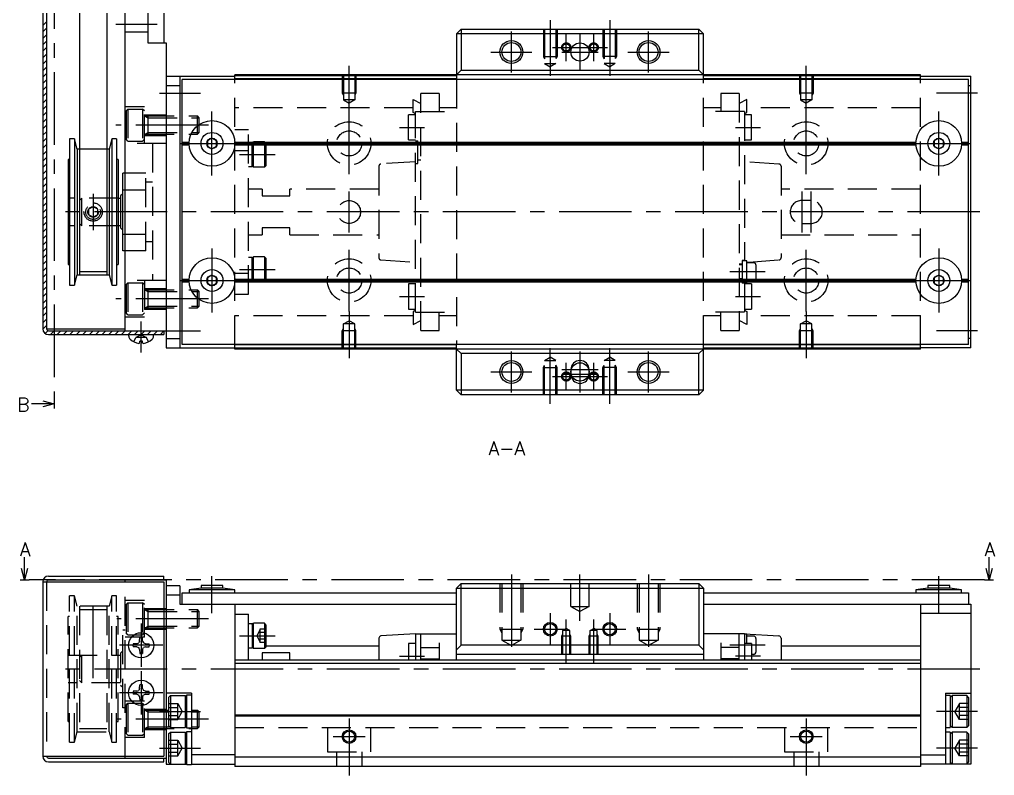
# Model space of a CAD drawing. Extents: x -2 to 401, y -8 to 279.
# Drawn here: x 187.6 to 400.9, y 8 to 173.4 of the extents above; entities that cross this region are included whole.
import ezdxf

# ---------------------------------------------------------------- set-up
doc = ezdxf.new("R2010")
doc.units = 0
doc.header["$LTSCALE"] = 0.5
doc.linetypes.add('CENTER', pattern=[50.8, 31.75, -6.35, 6.35, -6.35])
doc.linetypes.add('DASHED', pattern=[19.05, 12.7, -6.35])
for name, color, linetype in [('MSM_CENTER', 1, 'CENTER'), ('MSM_CONTINUOUS', 7, 'CONTINUOUS'), ('MSM_DASHED', 4, 'DASHED'), ('MSM_NARROW', 5, 'CONTINUOUS'), ('MSM_PART_NUMBER', 7, 'CONTINUOUS')]:
    doc.layers.add(name, color=color, linetype=linetype)
doc.styles.get("Standard").update_dxf_attribs({"font": 'txt.shx', "height": 3, "bigfont": 'bigfont.shx'})

msp = doc.modelspace()

# ---------------------------------------------------------------- linework, layer by layer
at = {"layer": 'MSM_CENTER'}
for p, q in [((195.26, 238.06), (195.26, 90.3)), ((303.76, 173.3), (303.76, 161.09)), ((316.76, 173.3), (316.76, 161.09)), ((217.76, 172.3), (208.76, 172.3)), ((295.26, 161.8), (295.26, 170.8)), ((325.26, 161.8), (325.26, 170.8)), ((307.26, 164.3), (307.26, 170.3)), ((310.26, 170.3), (310.26, 162.3)), ((313.26, 164.3), (313.26, 170.3)), ((304.26, 167.3), (316.26, 167.3)), ((290.76, 166.3), (299.76, 166.3)), ((306.26, 166.3), (314.26, 166.3)), ((320.76, 166.3), (329.76, 166.3)), ((259.76, 153.09), (259.76, 163.3)), ((359.76, 153.09), (359.76, 163.3)), ((218.26, 157.3), (227.26, 157.3)), ((397.26, 157.3), (388.26, 157.3)), ((229.76, 139.3), (229.76, 153.3)), ((259.76, 139.55), (259.76, 153.05)), ((359.76, 139.55), (359.76, 153.05)), ((388.76, 139.3), (388.76, 153.3)), ((228.96, 150.3), (208.76, 150.3)), ((270.76, 149.8), (276.26, 149.8)), ((344.26, 149.8), (349.76, 149.8)), ((222.76, 146.3), (236.76, 146.3)), ((253.01, 146.3), (266.51, 146.3)), ((353.01, 146.3), (366.51, 146.3)), ((381.76, 146.3), (395.76, 146.3)), ((235.76, 143.86), (243.56, 143.86)), ((203.76, 135.3), (203.76, 127.3)), ((259.76, 126.8), (259.76, 135.8)), ((358.76, 135.8), (358.76, 126.8)), ((360.76, 135.8), (360.76, 126.8)), ((397.76, 131.3), (196.26, 131.3)), ((229.76, 123.3), (229.76, 109.3)), ((259.76, 109.55), (259.76, 123.05)), ((359.76, 109.55), (359.76, 123.05)), ((388.76, 123.3), (388.76, 109.3)), ((235.76, 118.74), (243.56, 118.74)), ((350.76, 118.2), (343.06, 118.2)), ((222.76, 116.3), (236.76, 116.3)), ((253.01, 116.3), (266.51, 116.3)), ((353.01, 116.3), (366.51, 116.3)), ((381.76, 116.3), (395.76, 116.3)), ((228.96, 112.3), (208.76, 112.3)), ((270.76, 112.8), (276.26, 112.8)), ((344.26, 112.8), (349.76, 112.8)), ((259.76, 109.51), (259.76, 99.3)), ((359.76, 109.51), (359.76, 99.3)), ((214.26, 100.54), (214.26, 107.3)), ((218.26, 105.3), (227.26, 105.3)), ((397.26, 105.3), (388.26, 105.3)), ((295.26, 91.8), (295.26, 100.8)), ((303.76, 89.3), (303.76, 101.51)), ((310.26, 100.8), (310.26, 91.8)), ((316.76, 89.3), (316.76, 101.51)), ((325.26, 91.8), (325.26, 100.8)), ((307.26, 92.3), (307.26, 98.3)), ((313.26, 92.3), (313.26, 98.3)), ((290.76, 96.3), (299.76, 96.3)), ((306.26, 96.8), (314.26, 96.8)), ((320.76, 96.3), (329.76, 96.3)), ((304.26, 95.3), (316.26, 95.3)), ((306.26, 95.8), (314.26, 95.8)), ((229.76, 43.5), (229.76, 51.6)), ((295.26, 52), (295.26, 34.41)), ((310.26, 41.85), (310.26, 52)), ((325.26, 52), (325.26, 34.41)), ((388.76, 43.5), (388.76, 51.6)), ((398.76, 50.8), (189.76, 50.8)), ((203.76, 29.3), (203.76, 47.05)), ((303.76, 43.5), (303.76, 36.5)), ((316.76, 43.5), (316.76, 36.5)), ((228.96, 42.3), (208.96, 42.3)), ((214.26, 41.25), (214.26, 31.75)), ((307.26, 32.5), (307.26, 42.15)), ((313.26, 32.5), (313.26, 42.15)), ((235.76, 38.55), (243.56, 38.55)), ((300.26, 40), (307.26, 40)), ((313.26, 40), (320.26, 40)), ((219.01, 36.5), (209.51, 36.5)), ((350.76, 36.5), (343.06, 36.5)), ((270.76, 34.1), (276.26, 34.1)), ((349.76, 34.1), (344.26, 34.1)), ((397.76, 31.3), (196.26, 31.3)), ((214.26, 30.85), (214.26, 21.35)), ((219.01, 26.1), (209.51, 26.1)), ((218.26, 22), (227.26, 22)), ((397.26, 22), (388.26, 22)), ((228.96, 20.3), (208.96, 20.3)), ((259.76, 20.5), (259.76, 8)), ((359.76, 20.5), (359.76, 8)), ((256.26, 16.5), (263.26, 16.5)), ((356.26, 16.5), (363.26, 16.5)), ((218.26, 14), (227.26, 14)), ((397.26, 14), (388.26, 14))]:
    msp.add_line(p, q, dxfattribs=at)
at = {"layer": 'MSM_CONTINUOUS'}
for p, q in [((192.76, 231.9), (192.76, 105.7)), ((193.56, 231.9), (193.56, 105.7)), ((210.76, 105.3), (210.76, 232.3)), ((215.76, 227.3), (215.76, 168.3)), ((200.76, 216.05), (200.76, 117.55)), ((206.76, 216.05), (206.76, 117.55)), ((219.26, 181.8), (219.26, 168.3)), ((284.26, 171.3), (283.26, 170.3)), ((284.26, 171.3), (336.26, 171.3)), ((284.26, 171.3), (284.26, 162.3)), ((337.26, 170.3), (336.26, 171.3)), ((336.26, 162.3), (336.26, 171.3)), ((337.26, 170.3), (283.26, 170.3)), ((283.26, 170.3), (283.26, 160.3)), ((337.26, 160.3), (337.26, 170.3)), ((215.76, 168.3), (219.76, 168.3)), ((219.76, 168.3), (219.76, 101.6)), ((284.26, 162.3), (283.26, 161.3)), ((284.26, 162.3), (336.26, 162.3)), ((337.26, 161.3), (336.26, 162.3)), ((219.76, 161), (234.76, 161)), ((222.76, 161), (222.76, 101.6)), ((395.26, 160.3), (223.26, 160.3)), ((223.26, 102.3), (223.26, 160.3)), ((384.76, 161.3), (234.76, 161.3)), ((234.76, 160.3), (234.76, 161.3)), ((283.26, 161.1), (234.76, 161.1)), ((283.26, 160.4), (234.76, 160.4)), ((384.76, 161.1), (337.26, 161.1)), ((384.76, 160.4), (337.26, 160.4)), ((384.76, 160.3), (384.76, 161.3)), ((384.76, 161), (395.76, 161)), ((395.26, 102.3), (395.26, 160.3)), ((395.76, 101.6), (395.76, 161)), ((219.76, 159), (222.76, 159)), ((395.26, 159), (395.76, 159)), ((198.62, 147.3), (198.62, 115.3)), ((199.66, 147.3), (198.62, 147.3)), ((199.66, 147.3), (199.66, 115.3)), ((200.26, 145.05), (199.66, 147.3)), ((207.86, 147.3), (207.26, 145.05)), ((207.86, 147.3), (207.86, 115.3)), ((208.9, 147.3), (207.86, 147.3)), ((208.9, 147.3), (208.9, 115.3)), ((229.76, 147.45), (228.76, 146.88)), ((230.76, 146.88), (229.76, 147.45)), ((388.76, 147.45), (387.76, 146.88)), ((389.76, 146.88), (388.76, 147.45)), ((200.26, 145.05), (200.26, 117.55)), ((200.76, 145.05), (200.26, 145.05)), ((207.26, 145.05), (206.76, 145.05)), ((207.26, 145.05), (207.26, 117.55)), ((223.26, 146.6), (224.77, 146.6)), ((223.26, 146.3), (224.76, 146.3)), ((223.26, 146), (224.77, 146)), ((228.76, 146.88), (228.76, 145.72)), ((228.76, 145.72), (229.76, 145.15)), ((229.76, 145.15), (230.76, 145.72)), ((230.76, 145.72), (230.76, 146.88)), ((234.75, 146.6), (383.77, 146.6)), ((234.75, 146), (383.77, 146)), ((234.76, 146.3), (383.76, 146.3)), ((387.76, 146.88), (387.76, 145.72)), ((387.76, 145.72), (388.76, 145.15)), ((388.76, 145.15), (389.76, 145.72)), ((389.76, 145.72), (389.76, 146.88)), ((393.75, 146.6), (395.26, 146.6)), ((393.75, 146), (395.26, 146)), ((393.76, 146.3), (395.26, 146.3)), ((198.26, 142.8), (198.26, 119.8)), ((198.62, 142.8), (198.26, 142.8)), ((209.26, 142.8), (208.9, 142.8)), ((209.26, 142.8), (209.26, 119.8)), ((210.26, 122.8), (210.26, 139.8)), ((210.76, 139.8), (210.26, 139.8)), ((210.26, 135.3), (209.76, 134.8)), ((209.76, 134.8), (209.76, 127.8)), ((210.26, 136.12), (210.76, 136.12)), ((209.26, 134.3), (209.76, 134.3)), ((209.76, 128.3), (209.26, 128.3)), ((209.76, 127.8), (210.26, 127.3)), ((210.26, 126.48), (210.76, 126.48)), ((210.76, 122.8), (210.26, 122.8)), ((198.26, 119.8), (198.62, 119.8)), ((208.9, 119.8), (209.26, 119.8)), ((199.66, 115.3), (200.26, 117.55)), ((200.26, 117.55), (207.26, 117.55)), ((207.26, 117.55), (207.86, 115.3)), ((229.76, 117.45), (228.76, 116.88)), ((230.76, 116.88), (229.76, 117.45)), ((388.76, 117.45), (387.76, 116.88)), ((389.76, 116.88), (388.76, 117.45)), ((198.62, 115.3), (199.66, 115.3)), ((207.86, 115.3), (208.9, 115.3)), ((223.26, 116.6), (224.77, 116.6)), ((223.26, 116.3), (224.76, 116.3)), ((223.26, 116), (224.77, 116)), ((228.76, 116.88), (228.76, 115.72)), ((228.76, 115.72), (229.76, 115.15)), ((229.76, 115.15), (230.76, 115.72)), ((230.76, 115.72), (230.76, 116.88)), ((234.75, 116.6), (383.77, 116.6)), ((234.75, 116), (383.77, 116)), ((234.76, 116.3), (383.76, 116.3)), ((387.76, 116.88), (387.76, 115.72)), ((387.76, 115.72), (388.76, 115.15)), ((388.76, 115.15), (389.76, 115.72)), ((389.76, 115.72), (389.76, 116.88)), ((393.75, 116.6), (395.26, 116.6)), ((393.75, 116), (395.26, 116)), ((393.76, 116.3), (395.26, 116.3)), ((193.56, 105.7), (210.76, 105.7)), ((193.96, 105.3), (219.76, 105.3)), ((219.26, 105.3), (219.26, 104.5)), ((193.96, 104.5), (219.26, 104.5)), ((211.55, 104.1), (211.51, 104.5)), ((213.93, 102.62), (213.95, 103)), ((214.58, 103), (213.95, 103)), ((214.59, 102.62), (214.58, 103)), ((216.98, 104.1), (217.01, 104.5)), ((219.76, 103.6), (222.76, 103.6)), ((395.76, 103.6), (395.26, 103.6)), ((219.76, 101.6), (234.76, 101.6)), ((395.26, 102.3), (223.26, 102.3)), ((234.76, 101.3), (234.76, 102.3)), ((283.26, 102.2), (234.76, 102.2)), ((283.26, 101.5), (234.76, 101.5)), ((384.76, 101.3), (234.76, 101.3)), ((283.26, 92.3), (283.26, 102.3)), ((283.26, 101.3), (284.26, 100.3)), ((336.26, 100.3), (284.26, 100.3)), ((284.26, 100.3), (284.26, 91.3)), ((336.26, 100.3), (337.26, 101.3)), ((336.26, 91.3), (336.26, 100.3)), ((337.26, 92.3), (337.26, 102.3)), ((384.76, 102.2), (337.26, 102.2)), ((384.76, 101.5), (337.26, 101.5)), ((384.76, 101.3), (384.76, 102.3)), ((395.76, 101.6), (384.76, 101.6)), ((308.26, 96.8), (308.26, 95.8)), ((312.26, 95.8), (312.26, 96.8)), ((283.26, 92.3), (284.26, 91.3)), ((337.26, 92.3), (283.26, 92.3)), ((336.26, 91.3), (337.26, 92.3)), ((192.76, 89.97), (195.26, 89.3)), ((195.26, 90.3), (195.26, 88.3)), ((336.26, 91.3), (284.26, 91.3)), ((195.26, 89.3), (190.26, 89.3)), ((195.26, 89.3), (192.76, 88.63)), ((188.76, 50.8), (188.76, 55.8)), ((399.76, 50.8), (399.76, 55.8)), ((188.76, 50.8), (188.09, 53.3)), ((189.43, 53.3), (188.76, 50.8)), ((193.96, 51.6), (219.26, 51.6)), ((219.26, 50.8), (219.26, 51.6)), ((399.76, 50.8), (399.09, 53.3)), ((400.43, 53.3), (399.76, 50.8)), ((187.76, 50.8), (189.76, 50.8)), ((192.76, 50.4), (219.26, 50.4)), ((192.76, 50.4), (192.76, 12.2)), ((193.96, 50.8), (219.76, 50.8)), ((210.76, 50.4), (210.76, 50.8)), ((219.26, 50.4), (219.26, 12.2)), ((219.76, 50.8), (219.76, 10.5)), ((222.76, 49.5), (219.76, 49.5)), ((222.76, 49.5), (222.76, 45.5)), ((232.16, 49.6), (227.36, 49.6)), ((227.36, 49.6), (227.36, 49)), ((232.16, 49), (232.16, 49.6)), ((284.26, 50), (283.26, 49)), ((284.26, 50), (336.26, 50)), ((284.26, 36.5), (284.26, 50)), ((336.26, 50), (337.26, 49)), ((336.26, 50), (336.26, 36.5)), ((391.16, 49.6), (386.36, 49.6)), ((386.36, 49.6), (386.36, 49)), ((391.16, 49), (391.16, 49.6)), ((398.76, 50.8), (400.76, 50.8)), ((219.76, 47.5), (222.76, 47.5)), ((223.26, 45.5), (223.26, 48)), ((223.26, 48), (283.26, 48)), ((227.36, 49), (224.76, 48.6)), ((234.76, 48.6), (224.76, 48.6)), ((224.76, 48.6), (224.76, 48)), ((232.16, 49), (227.36, 49)), ((234.76, 48.6), (232.16, 49)), ((234.76, 48), (234.76, 48.6)), ((283.26, 33.2), (283.26, 49)), ((283.26, 49), (337.26, 49)), ((337.26, 49), (337.26, 33.2)), ((337.26, 48), (395.26, 48)), ((386.36, 49), (383.76, 48.6)), ((393.76, 48.6), (383.76, 48.6)), ((383.76, 48.6), (383.76, 48)), ((391.16, 49), (386.36, 49)), ((393.76, 48.6), (391.16, 49)), ((393.76, 48), (393.76, 48.6)), ((395.26, 48), (395.26, 45.5)), ((222.76, 45.5), (283.26, 45.5)), ((234.76, 45.5), (234.76, 10)), ((337.26, 45.5), (395.76, 45.5)), ((384.76, 45.5), (384.76, 10)), ((395.76, 45.5), (395.76, 10.5)), ((234.76, 43.3), (237.76, 43.3)), ((237.76, 33.2), (237.76, 43.3)), ((384.76, 43.5), (395.76, 43.5)), ((238.56, 41.15), (237.76, 41.15)), ((238.56, 41), (238.86, 41.3)), ((238.56, 41.15), (238.56, 35.95)), ((238.86, 35.8), (238.86, 41.3)), ((241.26, 41.3), (238.86, 41.3)), ((241.26, 41.3), (241.26, 35.8)), ((241.56, 41), (241.26, 41.3)), ((241.56, 41), (241.56, 36.1)), ((274.26, 39), (266.73, 38.53)), ((274.26, 39), (283.26, 39)), ((274.26, 39), (274.26, 33.2)), ((275.46, 33.2), (275.46, 39)), ((346.26, 39), (337.26, 39)), ((345.06, 33.2), (345.06, 39)), ((346.26, 39), (353.79, 38.53)), ((346.26, 39), (346.26, 33.2)), ((346.76, 38.9), (346.26, 38.9)), ((346.76, 36.85), (346.76, 38.9)), ((348.26, 38.5), (346.76, 38.5)), ((213.34, 36.83), (212.49, 36.82)), ((213.34, 36.83), (213.74, 37.02)), ((213.93, 37.42), (213.74, 37.02)), ((213.93, 37.42), (213.95, 38.27)), ((214.59, 37.42), (214.58, 38.27)), ((214.59, 37.42), (214.78, 37.02)), ((215.19, 36.83), (214.78, 37.02)), ((215.19, 36.83), (216.03, 36.82)), ((266.26, 36.3), (241.56, 36.3)), ((266.26, 38.03), (266.26, 33.2)), ((274.26, 36.85), (272.76, 36.85)), ((272.76, 36.85), (272.76, 33.2)), ((279.46, 37), (279.46, 33.2)), ((283.26, 35.5), (284.26, 36.5)), ((336.26, 36.5), (284.26, 36.5)), ((336.26, 36.5), (337.26, 35.5)), ((341.06, 37), (341.06, 33.2)), ((347.76, 36.85), (346.26, 36.85)), ((347.76, 36.85), (347.76, 33.2)), ((348.76, 38), (348.76, 35)), ((354.26, 38.03), (354.26, 33.2)), ((384.76, 36.3), (354.26, 36.3)), ((213.34, 36.17), (212.49, 36.18)), ((213.34, 36.17), (213.74, 35.98)), ((213.93, 35.58), (213.74, 35.98)), ((213.93, 35.58), (213.95, 34.73)), ((214.59, 35.58), (214.58, 34.73)), ((214.59, 35.58), (214.78, 35.98)), ((215.19, 36.17), (214.78, 35.98)), ((215.19, 36.17), (216.03, 36.18)), ((237.76, 35.95), (238.56, 35.95)), ((238.56, 36.1), (238.86, 35.8)), ((241.26, 35.8), (238.86, 35.8)), ((246.76, 34.87), (240.76, 34.87)), ((240.76, 34.87), (240.76, 33.2)), ((241.26, 35.8), (241.56, 36.1)), ((246.76, 33.2), (246.76, 34.87)), ((275.46, 36), (279.46, 36)), ((337.26, 34.5), (283.26, 34.5)), ((345.06, 36), (341.06, 36)), ((348.26, 34.5), (347.76, 34.5)), ((384.76, 33.2), (234.76, 33.2)), ((384.76, 32.5), (234.76, 32.5)), ((275.46, 33.5), (279.46, 33.5)), ((345.06, 33.5), (341.06, 33.5)), ((213.93, 27.02), (213.95, 27.87)), ((214.59, 27.02), (214.58, 27.87)), ((213.34, 26.43), (212.49, 26.42)), ((213.34, 25.77), (212.49, 25.78)), ((213.34, 26.43), (213.74, 26.62)), ((213.34, 25.77), (213.74, 25.58)), ((213.93, 27.02), (213.74, 26.62)), ((214.59, 27.02), (214.78, 26.62)), ((215.19, 26.43), (214.78, 26.62)), ((215.19, 25.77), (214.78, 25.58)), ((215.19, 26.43), (216.03, 26.42)), ((215.19, 25.77), (216.03, 25.78)), ((225.26, 26), (219.76, 26)), ((224.26, 18.35), (224.26, 25.65)), ((224.26, 25.65), (225.26, 25.65)), ((225.26, 26), (225.26, 10.35)), ((390.26, 26), (390.26, 10.5)), ((390.26, 26), (395.76, 26)), ((213.93, 25.18), (213.74, 25.58)), ((213.93, 25.18), (213.95, 24.33)), ((214.59, 25.18), (214.58, 24.33)), ((214.59, 25.18), (214.78, 25.58)), ((220.26, 25.1), (220.66, 25.5)), ((220.26, 25.1), (220.26, 18.9)), ((220.66, 25.5), (220.66, 18.5)), ((220.66, 25.5), (223.86, 25.5)), ((223.86, 25.5), (223.86, 18.5)), ((224.26, 25.1), (223.86, 25.5)), ((391.26, 25.5), (390.26, 25.5)), ((391.26, 25.1), (391.66, 25.5)), ((391.26, 25.5), (391.26, 18.5)), ((391.66, 25.5), (391.66, 18.5)), ((394.86, 25.5), (391.66, 25.5)), ((395.26, 25.1), (394.86, 25.5)), ((394.86, 25.5), (394.86, 18.5)), ((395.26, 25.1), (395.26, 18.9)), ((384.76, 21.2), (234.76, 21.2)), ((384.76, 21), (234.76, 21)), ((220.66, 18.5), (220.26, 18.9)), ((220.26, 17.1), (220.66, 17.5)), ((220.26, 17.1), (220.26, 10.9)), ((220.66, 18.5), (223.86, 18.5)), ((220.66, 17.5), (220.66, 10.5)), ((220.66, 17.5), (223.86, 17.5)), ((223.86, 18.5), (224.26, 18.9)), ((223.86, 17.5), (223.86, 10.5)), ((224.26, 17.1), (223.86, 17.5)), ((225.26, 18.35), (224.26, 18.35)), ((224.26, 10.35), (224.26, 17.65)), ((224.26, 17.65), (225.26, 17.65)), ((390.26, 18.5), (391.26, 18.5)), ((391.26, 17.5), (390.26, 17.5)), ((391.66, 18.5), (391.26, 18.9)), ((391.26, 17.5), (391.26, 10.5)), ((391.26, 17.1), (391.66, 17.5)), ((394.86, 18.5), (391.66, 18.5)), ((391.66, 17.5), (391.66, 10.5)), ((394.86, 17.5), (391.66, 17.5)), ((394.86, 18.5), (395.26, 18.9)), ((394.86, 17.5), (394.86, 10.5)), ((395.26, 17.1), (394.86, 17.5)), ((395.26, 17.1), (395.26, 10.9)), ((192.76, 12.2), (219.26, 12.2)), ((193.96, 11.8), (219.76, 11.8)), ((193.96, 11), (219.26, 11)), ((210.76, 11.8), (210.76, 12.2)), ((219.26, 11), (219.26, 11.8)), ((220.66, 10.5), (220.26, 10.9)), ((223.86, 10.5), (224.26, 10.9)), ((234.76, 12.5), (225.26, 12.5)), ((384.76, 12), (234.76, 12)), ((384.76, 12.5), (390.26, 12.5)), ((391.66, 10.5), (391.26, 10.9)), ((394.86, 10.5), (395.26, 10.9)), ((219.76, 10.5), (224.26, 10.5)), ((225.26, 10.35), (224.26, 10.35)), ((225.26, 10.5), (234.76, 10.5)), ((384.76, 10), (234.76, 10)), ((395.76, 10.5), (384.76, 10.5))]:
    msp.add_line(p, q, dxfattribs=at)
for centre, radius in [((295.26, 166.3), 2.07), ((310.26, 166.3), 2), ((325.26, 166.3), 2.07), ((229.76, 146.3), 5), ((388.76, 146.3), 5), ((229.76, 146.3), 2.4), ((229.76, 146.3), 1.15), ((388.76, 146.3), 2.4), ((388.76, 146.3), 1.15), ((229.76, 116.3), 5), ((388.76, 116.3), 5), ((229.76, 116.3), 2.4), ((229.76, 116.3), 1.15), ((388.76, 116.3), 2.4), ((388.76, 116.3), 1.15), ((295.26, 96.3), 2.07), ((310.26, 96.3), 2), ((325.26, 96.3), 2.07), ((303.76, 40), 1.23), ((316.76, 40), 1.23), ((214.26, 36.5), 2.75), ((214.26, 26.1), 2.75), ((259.76, 16.5), 1.23), ((359.76, 16.5), 1.23)]:
    msp.add_circle(centre, radius, dxfattribs=at)
for centre, radius, start, end in [((193.96, 105.7), 1.2, 180, 270), ((193.96, 105.7), 0.4, 180, 270), ((212.54, 104.18), 1, 185, 226.5733), ((214.26, 106), 3.5, 226.5733, 261.4604), ((213.73, 102.82), 0.284, 272.9383, 315.8128), ((214.8, 102.82), 0.284, 224.1872, 267.0617), ((214.26, 106), 3.5, 278.5396, 313.4267), ((215.98, 104.18), 1, 313.4267, 355), ((310.26, 96.8), 2, 0, 180), ((310.26, 95.8), 2, 180, 0), ((193.96, 50.4), 1.2, 90, 180), ((193.96, 50.4), 0.4, 90, 180), ((266.76, 38.03), 0.5, 93.5763, 180), ((348.26, 38), 0.5, 0, 90), ((353.76, 38.03), 0.5, 0, 86.4237), ((214.26, 36.5), 1.8, 169.8876, 190.1124), ((214.26, 36.5), 1.8, 79.8876, 100.1124), ((214.26, 36.5), 1.8, 349.8876, 10.1124), ((214.26, 36.5), 1.8, 259.8876, 280.1124), ((348.26, 35), 0.5, 270, 0), ((214.26, 26.1), 1.8, 79.8876, 100.1124), ((214.26, 26.1), 1.8, 169.8876, 190.1124), ((214.26, 26.1), 1.8, 349.8876, 10.1124), ((214.26, 26.1), 1.8, 259.8876, 280.1124), ((193.96, 12.2), 1.2, 180, 270), ((193.96, 12.2), 0.4, 180, 270)]:
    msp.add_arc(centre, radius, start, end, dxfattribs=at)
at = {"layer": 'MSM_DASHED'}
for p, q in [((210.76, 170.7), (215.76, 170.7)), ((302.26, 171.3), (302.26, 165.3)), ((302.53, 171.3), (302.53, 163.8)), ((304.99, 171.3), (304.99, 163.8)), ((305.26, 171.3), (305.26, 165.3)), ((315.26, 171.3), (315.26, 165.3)), ((315.53, 171.3), (315.53, 163.8)), ((317.99, 171.3), (317.99, 163.8)), ((318.26, 171.3), (318.26, 165.3)), ((302.26, 165.3), (305.26, 165.3)), ((302.26, 165.3), (302.53, 164.83)), ((305.26, 165.3), (304.99, 164.83)), ((318.26, 165.3), (315.26, 165.3)), ((315.26, 165.3), (315.53, 164.83)), ((318.26, 165.3), (317.99, 164.83)), ((302.53, 163.8), (303.76, 163.09)), ((302.53, 163.8), (304.99, 163.8)), ((304.99, 163.8), (303.76, 163.09)), ((315.53, 163.8), (316.76, 163.09)), ((317.99, 163.8), (315.53, 163.8)), ((317.99, 163.8), (316.76, 163.09)), ((234.76, 102.3), (234.76, 160.3)), ((258.26, 161.3), (258.26, 157.3)), ((258.53, 161.3), (258.53, 155.8)), ((260.99, 161.3), (260.99, 155.8)), ((261.26, 161.3), (261.26, 157.3)), ((283.26, 160.3), (283.26, 102.3)), ((337.26, 102.3), (337.26, 160.3)), ((358.26, 161.3), (358.26, 157.3)), ((358.53, 161.3), (358.53, 155.8)), ((360.99, 161.3), (360.99, 155.8)), ((361.26, 161.3), (361.26, 157.3)), ((384.76, 102.3), (384.76, 160.3)), ((261.26, 157.3), (258.26, 157.3)), ((258.26, 157.3), (258.53, 156.83)), ((258.53, 155.8), (259.76, 155.09)), ((260.99, 155.8), (258.53, 155.8)), ((260.99, 155.8), (259.76, 155.09)), ((261.26, 157.3), (260.99, 156.83)), ((273.76, 155.89), (275.46, 155.04)), ((273.76, 153.1), (273.76, 155.89)), ((275.46, 105.4), (275.46, 157.2)), ((279.46, 157.2), (275.46, 157.2)), ((279.46, 157.2), (279.46, 153.25)), ((345.06, 157.2), (341.06, 157.2)), ((341.06, 157.2), (341.06, 153.25)), ((345.06, 157.2), (345.06, 105.4)), ((346.76, 155.89), (345.06, 155.04)), ((346.76, 153.1), (346.76, 155.89)), ((358.26, 157.3), (358.53, 156.83)), ((361.26, 157.3), (358.26, 157.3)), ((360.99, 155.8), (358.53, 155.8)), ((358.53, 155.8), (359.76, 155.09)), ((360.99, 155.8), (359.76, 155.09)), ((361.26, 157.3), (360.99, 156.83)), ((214.96, 154.3), (210.76, 154.3)), ((210.96, 153.4), (211.36, 153.8)), ((211.36, 153.8), (211.36, 146.8)), ((211.36, 153.8), (214.56, 153.8)), ((214.56, 153.8), (214.56, 146.8)), ((214.96, 153.4), (214.56, 153.8)), ((214.96, 146.3), (214.96, 154.3)), ((273.76, 154.05), (234.76, 154.05)), ((283.26, 154.05), (279.46, 154.05)), ((341.06, 154.05), (337.26, 154.05)), ((384.76, 154.05), (346.76, 154.05)), ((210.96, 153.4), (210.96, 147.2)), ((214.96, 152.55), (219.76, 152.55)), ((215.06, 152.33), (215.76, 151.92)), ((215.16, 152.3), (226.58, 152.3)), ((215.76, 152.3), (215.76, 148.3)), ((215.76, 151.92), (226.96, 151.92)), ((226.58, 148.3), (226.58, 152.3)), ((226.96, 151.92), (226.58, 152.3)), ((226.96, 148.68), (226.96, 151.92)), ((272.76, 147.05), (272.76, 152.55)), ((274.26, 152.55), (272.76, 152.55)), ((274.26, 152.8), (273.76, 153.1)), ((274.26, 153.25), (283.26, 153.25)), ((274.26, 109.35), (274.26, 153.25)), ((346.26, 153.25), (337.26, 153.25)), ((346.26, 153.25), (346.26, 120.6)), ((346.26, 152.8), (346.76, 153.1)), ((347.76, 152.55), (346.26, 152.55)), ((347.76, 147.05), (347.76, 152.55)), ((211.36, 146.8), (210.96, 147.2)), ((214.56, 146.8), (214.96, 147.2)), ((214.96, 148.05), (219.76, 148.05)), ((215.06, 148.27), (215.76, 148.68)), ((215.16, 148.3), (226.58, 148.3)), ((215.76, 148.68), (226.96, 148.68)), ((226.58, 148.3), (226.96, 148.68)), ((237.76, 149.3), (234.76, 149.3)), ((237.76, 113.3), (237.76, 149.3)), ((206.76, 145.05), (200.76, 145.05)), ((219.76, 146.3), (210.76, 146.3)), ((211.36, 146.8), (214.56, 146.8)), ((216.76, 146.3), (216.76, 116.3)), ((238.56, 146.46), (237.76, 146.46)), ((238.56, 146.31), (238.86, 146.61)), ((238.56, 141.26), (238.56, 146.46)), ((238.86, 141.11), (238.86, 146.61)), ((241.26, 146.61), (238.86, 146.61)), ((241.26, 146.61), (241.26, 141.11)), ((241.56, 146.31), (241.26, 146.61)), ((241.56, 146.31), (241.56, 141.41)), ((272.76, 147.05), (274.26, 147.05)), ((274.26, 146.9), (274.76, 146.9)), ((274.76, 141.9), (274.76, 146.9)), ((274.76, 146.1), (275.46, 146.1)), ((346.26, 147.05), (347.76, 147.05)), ((234.76, 144.72), (237.76, 144.72)), ((237.76, 141.26), (238.56, 141.26)), ((238.56, 141.41), (238.86, 141.11)), ((241.26, 141.11), (238.86, 141.11)), ((241.26, 141.11), (241.56, 141.41)), ((266.26, 141.29), (266.26, 121.31)), ((274.26, 142.3), (266.73, 141.79)), ((274.26, 141.9), (274.76, 141.9)), ((274.76, 142.7), (275.46, 142.7)), ((353.79, 141.79), (346.26, 142.3)), ((354.26, 141.29), (354.26, 121.31)), ((215.26, 139.8), (210.76, 139.8)), ((215.26, 122.8), (215.26, 139.8)), ((216.76, 137.8), (215.26, 137.8)), ((210.76, 136.12), (215.26, 136.12)), ((240.76, 136.3), (237.76, 136.3)), ((240.76, 136.3), (240.76, 134.8)), ((240.76, 134.8), (246.76, 134.8)), ((266.26, 136.3), (246.76, 136.3)), ((246.76, 134.8), (246.76, 136.3)), ((384.76, 136.3), (354.26, 136.3)), ((209.26, 134.3), (198.26, 134.3)), ((201.26, 134.3), (200.76, 133.8)), ((201.26, 128.3), (201.26, 134.3)), ((203.76, 132.45), (202.76, 131.88)), ((204.76, 131.88), (203.76, 132.45)), ((360.76, 133.8), (358.76, 133.8)), ((202.76, 131.88), (202.76, 130.72)), ((202.76, 130.72), (203.76, 130.15)), ((203.76, 130.15), (204.76, 130.72)), ((204.76, 130.72), (204.76, 131.88)), ((209.26, 128.3), (198.26, 128.3)), ((200.76, 128.8), (201.26, 128.3)), ((358.76, 128.8), (360.76, 128.8)), ((210.76, 126.48), (215.26, 126.48)), ((237.76, 126.3), (240.76, 126.3)), ((246.76, 127.8), (240.76, 127.8)), ((240.76, 127.8), (240.76, 126.3)), ((246.76, 126.3), (246.76, 127.8)), ((246.76, 126.3), (266.26, 126.3)), ((354.26, 126.3), (384.76, 126.3)), ((216.76, 124.8), (215.26, 124.8)), ((215.26, 122.8), (210.76, 122.8)), ((238.56, 121.34), (237.76, 121.34)), ((238.56, 121.19), (238.86, 121.49)), ((238.56, 116.14), (238.56, 121.34)), ((241.26, 121.49), (238.86, 121.49)), ((238.86, 115.99), (238.86, 121.49)), ((241.56, 121.19), (241.26, 121.49)), ((241.26, 121.49), (241.26, 115.99)), ((241.56, 121.19), (241.56, 116.29)), ((266.73, 120.81), (274.26, 120.3)), ((345.76, 119.9), (345.06, 119.9)), ((345.76, 119.7), (345.06, 119.7)), ((345.76, 120.7), (345.76, 115.7)), ((346.26, 120.7), (345.76, 120.7)), ((346.76, 120.6), (345.76, 120.6)), ((346.76, 115.8), (346.76, 120.6)), ((346.76, 120.31), (347.26, 120.31)), ((348.26, 120.2), (346.76, 120.2)), ((347.26, 120.31), (353.8, 120.81)), ((348.76, 119.7), (348.76, 116.7)), ((200.76, 118.31), (206.76, 118.31)), ((234.76, 117.88), (237.76, 117.88)), ((219.76, 116.3), (210.76, 116.3)), ((210.96, 115.4), (211.36, 115.8)), ((210.96, 115.4), (210.96, 109.2)), ((211.36, 115.8), (211.36, 108.8)), ((211.36, 115.8), (214.56, 115.8)), ((214.56, 115.8), (214.56, 108.8)), ((214.96, 115.4), (214.56, 115.8)), ((214.96, 116.3), (214.96, 108.3)), ((237.76, 116.14), (238.56, 116.14)), ((238.56, 116.29), (238.86, 115.99)), ((241.26, 115.99), (238.86, 115.99)), ((241.26, 115.99), (241.56, 116.29)), ((272.76, 115.55), (272.76, 110.05)), ((274.26, 115.55), (272.76, 115.55)), ((345.76, 116.7), (345.06, 116.7)), ((345.76, 116.5), (345.06, 116.5)), ((345.76, 115.8), (346.76, 115.8)), ((346.26, 115.7), (345.76, 115.7)), ((346.26, 115.8), (346.26, 109.35)), ((347.76, 115.55), (346.26, 115.55)), ((348.26, 116.2), (346.76, 116.2)), ((347.76, 115.55), (347.76, 110.05)), ((214.96, 114.55), (219.76, 114.55)), ((215.06, 114.33), (215.76, 113.92)), ((215.16, 114.3), (226.58, 114.3)), ((215.76, 114.3), (215.76, 110.3)), ((215.76, 113.92), (226.96, 113.92)), ((226.58, 110.3), (226.58, 114.3)), ((226.96, 113.92), (226.58, 114.3)), ((226.96, 110.68), (226.96, 113.92)), ((234.76, 113.3), (237.76, 113.3)), ((211.36, 108.8), (210.96, 109.2)), ((211.36, 108.8), (214.56, 108.8)), ((214.56, 108.8), (214.96, 109.2)), ((214.96, 110.05), (219.76, 110.05)), ((215.06, 110.27), (215.76, 110.68)), ((215.16, 110.3), (226.58, 110.3)), ((215.76, 110.68), (226.96, 110.68)), ((226.58, 110.3), (226.96, 110.68)), ((272.76, 110.05), (274.26, 110.05)), ((274.26, 109.8), (273.76, 109.5)), ((273.76, 109.5), (273.76, 106.71)), ((274.26, 109.35), (283.26, 109.35)), ((279.46, 105.4), (279.46, 109.35)), ((346.26, 109.35), (337.26, 109.35)), ((341.06, 105.4), (341.06, 109.35)), ((346.26, 110.05), (347.76, 110.05)), ((346.26, 109.8), (346.76, 109.5)), ((346.76, 109.5), (346.76, 106.71)), ((214.96, 108.3), (210.76, 108.3)), ((273.76, 108.55), (234.76, 108.55)), ((258.53, 106.8), (259.76, 107.51)), ((258.53, 101.3), (258.53, 106.8)), ((260.99, 106.8), (258.53, 106.8)), ((260.99, 106.8), (259.76, 107.51)), ((260.99, 101.3), (260.99, 106.8)), ((273.76, 106.71), (275.46, 107.56)), ((283.26, 108.55), (279.46, 108.55)), ((341.06, 108.55), (337.26, 108.55)), ((346.76, 106.71), (345.06, 107.56)), ((384.76, 108.55), (346.76, 108.55)), ((358.53, 106.8), (359.76, 107.51)), ((358.53, 101.3), (358.53, 106.8)), ((360.99, 106.8), (358.53, 106.8)), ((360.99, 106.8), (359.76, 107.51)), ((360.99, 101.3), (360.99, 106.8)), ((258.26, 105.3), (258.53, 105.77)), ((258.26, 101.3), (258.26, 105.3)), ((261.26, 105.3), (258.26, 105.3)), ((261.26, 105.3), (260.99, 105.77)), ((261.26, 101.3), (261.26, 105.3)), ((275.46, 105.4), (279.46, 105.4)), ((341.06, 105.4), (345.06, 105.4)), ((358.26, 105.3), (358.53, 105.77)), ((358.26, 101.3), (358.26, 105.3)), ((361.26, 105.3), (358.26, 105.3)), ((361.26, 105.3), (360.99, 105.77)), ((361.26, 101.3), (361.26, 105.3)), ((212.65, 102.89), (213.12, 103.83)), ((214.26, 104.43), (213.12, 103.83)), ((215.41, 103.83), (213.12, 103.83)), ((214.26, 104.43), (215.41, 103.83)), ((215.87, 102.89), (215.41, 103.83)), ((302.53, 98.8), (303.76, 99.51)), ((302.53, 91.3), (302.53, 98.8)), ((302.53, 98.8), (304.99, 98.8)), ((304.99, 98.8), (303.76, 99.51)), ((304.99, 91.3), (304.99, 98.8)), ((315.53, 98.8), (316.76, 99.51)), ((315.53, 91.3), (315.53, 98.8)), ((317.99, 98.8), (315.53, 98.8)), ((317.99, 98.8), (316.76, 99.51)), ((317.99, 91.3), (317.99, 98.8)), ((302.26, 97.3), (302.53, 97.77)), ((302.26, 91.3), (302.26, 97.3)), ((302.26, 97.3), (305.26, 97.3)), ((305.26, 97.3), (304.99, 97.77)), ((305.26, 91.3), (305.26, 97.3)), ((315.26, 97.3), (315.53, 97.77)), ((315.26, 91.3), (315.26, 97.3)), ((318.26, 97.3), (315.26, 97.3)), ((318.26, 97.3), (317.99, 97.77)), ((318.26, 91.3), (318.26, 97.3)), ((193.56, 50.4), (193.56, 12.2)), ((210.76, 12.2), (210.76, 50.4)), ((292.76, 50), (292.76, 40)), ((293.19, 50), (293.19, 37.6)), ((297.33, 50), (297.33, 37.6)), ((297.76, 50), (297.76, 40)), ((308.26, 45), (308.26, 50)), ((312.26, 45), (312.26, 50)), ((322.76, 50), (322.76, 40)), ((323.19, 50), (323.19, 37.6)), ((327.33, 50), (327.33, 37.6)), ((327.76, 50), (327.76, 40)), ((198.62, 15.3), (198.62, 47.3)), ((199.66, 47.3), (198.62, 47.3)), ((199.66, 15.3), (199.66, 47.3)), ((200.26, 45.05), (199.66, 47.3)), ((207.86, 47.3), (207.26, 45.05)), ((207.86, 15.3), (207.86, 47.3)), ((208.9, 47.3), (207.86, 47.3)), ((208.9, 15.3), (208.9, 47.3)), ((200.26, 17.55), (200.26, 45.05)), ((207.26, 45.05), (200.26, 45.05)), ((200.76, 45.05), (200.76, 17.55)), ((206.76, 45.05), (206.76, 17.55)), ((207.26, 17.55), (207.26, 45.05)), ((214.96, 46.3), (210.76, 46.3)), ((210.96, 45.4), (211.36, 45.8)), ((210.96, 45.4), (210.96, 39.2)), ((211.36, 45.8), (211.36, 38.8)), ((211.36, 45.8), (214.56, 45.8)), ((214.56, 45.8), (214.56, 38.8)), ((214.96, 45.4), (214.56, 45.8)), ((214.96, 38.3), (214.96, 46.3)), ((308.26, 45), (312.26, 45)), ((308.26, 45), (310.26, 43.85)), ((312.26, 45), (310.26, 43.85)), ((198.26, 19.8), (198.26, 42.8)), ((198.62, 42.8), (198.26, 42.8)), ((200.76, 44.29), (206.76, 44.29)), ((209.26, 42.8), (208.9, 42.8)), ((209.26, 19.8), (209.26, 42.8)), ((214.96, 44.55), (219.76, 44.55)), ((215.06, 44.33), (215.76, 43.92)), ((215.16, 44.3), (226.58, 44.3)), ((215.76, 44.3), (215.76, 40.3)), ((215.76, 43.92), (226.96, 43.92)), ((226.58, 40.3), (226.58, 44.3)), ((226.96, 43.92), (226.58, 44.3)), ((226.96, 40.68), (226.96, 43.92)), ((215.06, 40.27), (215.76, 40.68)), ((215.76, 40.68), (226.96, 40.68)), ((226.58, 40.3), (226.96, 40.68)), ((210.26, 22.8), (210.26, 39.8)), ((210.76, 39.8), (210.26, 39.8)), ((211.36, 38.8), (210.96, 39.2)), ((211.36, 38.8), (214.56, 38.8)), ((214.56, 38.8), (214.96, 39.2)), ((214.96, 40.05), (219.76, 40.05)), ((215.16, 40.3), (226.58, 40.3)), ((240.26, 39.8), (239.54, 38.55)), ((239.54, 38.55), (240.26, 37.3)), ((240.26, 39.99), (240.26, 37.11)), ((241.56, 39.99), (240.26, 39.99)), ((241.56, 39.27), (240.26, 39.27)), ((292.76, 40), (297.76, 40)), ((292.76, 40), (293.19, 39.25)), ((297.76, 40), (297.33, 39.25)), ((306.26, 38.5), (306.48, 38.87)), ((306.26, 34.5), (306.26, 38.5)), ((308.26, 38.5), (306.26, 38.5)), ((306.48, 39.7), (307.26, 40.15)), ((306.48, 34.5), (306.48, 39.7)), ((308.04, 39.7), (306.48, 39.7)), ((308.04, 39.7), (307.26, 40.15)), ((308.04, 34.5), (308.04, 39.7)), ((308.26, 38.5), (308.04, 38.87)), ((308.26, 34.5), (308.26, 38.5)), ((312.26, 38.5), (312.48, 38.87)), ((312.26, 34.5), (312.26, 38.5)), ((314.26, 38.5), (312.26, 38.5)), ((312.48, 39.7), (313.26, 40.15)), ((312.48, 34.5), (312.48, 39.7)), ((314.04, 39.7), (312.48, 39.7)), ((314.04, 39.7), (313.26, 40.15)), ((314.04, 34.5), (314.04, 39.7)), ((314.26, 38.5), (314.04, 38.87)), ((314.26, 34.5), (314.26, 38.5)), ((322.76, 40), (327.76, 40)), ((322.76, 40), (323.19, 39.25)), ((327.76, 40), (327.33, 39.25)), ((214.96, 38.3), (210.76, 38.3)), ((241.56, 37.83), (240.26, 37.83)), ((241.56, 37.11), (240.26, 37.11)), ((293.19, 37.6), (297.33, 37.6)), ((293.19, 37.6), (295.26, 36.41)), ((297.33, 37.6), (295.26, 36.41)), ((323.19, 37.6), (327.33, 37.6)), ((323.19, 37.6), (325.26, 36.41)), ((327.33, 37.6), (325.26, 36.41)), ((198.26, 34.3), (209.76, 34.3)), ((201.26, 34.3), (200.76, 33.8)), ((201.26, 28.3), (201.26, 34.3)), ((210.26, 35.3), (209.76, 34.8)), ((209.76, 34.8), (209.76, 27.8)), ((209.76, 28.3), (198.26, 28.3)), ((200.76, 28.8), (201.26, 28.3)), ((209.76, 27.8), (210.26, 27.3)), ((214.96, 24.3), (210.76, 24.3)), ((210.96, 23.4), (211.36, 23.8)), ((211.36, 23.8), (211.36, 16.8)), ((211.36, 23.8), (214.56, 23.8)), ((214.56, 23.8), (214.56, 16.8)), ((214.96, 23.4), (214.56, 23.8)), ((214.96, 16.3), (214.96, 24.3)), ((220.26, 23.73), (222.26, 23.73)), ((222.26, 23.73), (223.26, 22)), ((222.26, 20.27), (222.26, 23.73)), ((393.26, 23.73), (392.26, 22)), ((393.26, 20.27), (393.26, 23.73)), ((395.26, 23.73), (393.26, 23.73)), ((210.76, 22.8), (210.26, 22.8)), ((210.96, 23.4), (210.96, 17.2)), ((214.96, 22.55), (219.76, 22.55)), ((215.06, 22.33), (215.76, 21.92)), ((215.16, 22.3), (220.26, 22.3)), ((215.76, 22.3), (215.76, 18.3)), ((215.76, 21.92), (220.26, 21.92)), ((220.26, 22.87), (222.26, 22.87)), ((222.26, 20.27), (223.26, 22)), ((225.26, 22.3), (226.58, 22.3)), ((225.26, 21.92), (226.96, 21.92)), ((226.58, 18.3), (226.58, 22.3)), ((226.96, 21.92), (226.58, 22.3)), ((226.96, 18.68), (226.96, 21.92)), ((393.26, 20.27), (392.26, 22)), ((395.26, 22.87), (393.26, 22.87)), ((198.26, 19.8), (198.62, 19.8)), ((208.9, 19.8), (209.26, 19.8)), ((220.26, 21.13), (222.26, 21.13)), ((220.26, 20.27), (222.26, 20.27)), ((395.26, 21.13), (393.26, 21.13)), ((395.26, 20.27), (393.26, 20.27)), ((199.66, 15.3), (200.26, 17.55)), ((200.26, 17.55), (207.26, 17.55)), ((200.76, 18.31), (206.76, 18.31)), ((207.26, 17.55), (207.86, 15.3)), ((211.36, 16.8), (210.96, 17.2)), ((214.56, 16.8), (214.96, 17.2)), ((214.96, 18.05), (219.76, 18.05)), ((215.06, 18.27), (215.76, 18.68)), ((215.16, 18.3), (226.58, 18.3)), ((215.76, 18.68), (220.48, 18.68)), ((224.04, 18.68), (224.26, 18.68)), ((225.26, 18.68), (226.96, 18.68)), ((226.58, 18.3), (226.96, 18.68)), ((234.76, 18.5), (384.76, 18.5)), ((255.01, 18.5), (255.01, 13.2)), ((264.51, 13.2), (264.51, 18.5)), ((355.01, 18.5), (355.01, 13.2)), ((364.51, 13.2), (364.51, 18.5)), ((198.62, 15.3), (199.66, 15.3)), ((207.86, 15.3), (208.9, 15.3)), ((214.96, 16.3), (210.76, 16.3)), ((211.36, 16.8), (214.56, 16.8)), ((220.26, 15.73), (222.26, 15.73)), ((222.26, 15.73), (223.26, 14)), ((222.26, 12.27), (222.26, 15.73)), ((393.26, 15.73), (392.26, 14)), ((393.26, 12.27), (393.26, 15.73)), ((395.26, 15.73), (393.26, 15.73)), ((220.26, 14.87), (222.26, 14.87)), ((220.26, 13.13), (222.26, 13.13)), ((222.26, 12.27), (223.26, 14)), ((255.01, 13.2), (264.51, 13.2)), ((257.01, 13.2), (257.01, 10)), ((262.51, 13.2), (262.51, 10)), ((355.01, 13.2), (364.51, 13.2)), ((357.01, 13.2), (357.01, 10)), ((362.51, 13.2), (362.51, 10)), ((393.26, 12.27), (392.26, 14)), ((395.26, 14.87), (393.26, 14.87)), ((395.26, 13.13), (393.26, 13.13)), ((220.26, 12.27), (222.26, 12.27)), ((395.26, 12.27), (393.26, 12.27))]:
    msp.add_line(p, q, dxfattribs=at)
for centre, radius in [((307.26, 167.3), 1), ((307.26, 167.3), 0.783), ((313.26, 167.3), 1), ((313.26, 167.3), 0.783), ((259.76, 146.3), 4.75), ((359.76, 146.3), 4.75), ((259.76, 146.3), 2.75), ((359.76, 146.3), 2.75), ((203.76, 131.3), 2), ((203.76, 131.3), 1.62), ((203.76, 131.3), 1.15), ((259.76, 131.3), 2.5), ((259.76, 116.3), 4.75), ((359.76, 116.3), 4.75), ((259.76, 116.3), 2.75), ((359.76, 116.3), 2.75), ((307.26, 95.3), 1), ((307.26, 95.3), 0.783), ((313.26, 95.3), 1), ((313.26, 95.3), 0.783)]:
    msp.add_circle(centre, radius, dxfattribs=at)
for centre, radius, start, end in [((215.16, 152.5), 0.2, 180, 270), ((215.16, 148.1), 0.2, 90, 180), ((266.76, 141.29), 0.5, 93.8591, 180), ((353.76, 141.29), 0.5, 0, 86.1409), ((358.76, 131.3), 2.5, 90, 270), ((360.76, 131.3), 2.5, 270, 90), ((266.76, 121.31), 0.5, 180, 266.1409), ((348.26, 119.7), 0.5, 0, 90), ((353.76, 121.31), 0.5, 274.3825, 0), ((348.26, 116.7), 0.5, 270, 0), ((215.16, 114.5), 0.2, 180, 270), ((215.16, 110.1), 0.2, 90, 180), ((215.16, 44.5), 0.2, 180, 270), ((215.16, 40.1), 0.2, 90, 180), ((215.16, 22.5), 0.2, 180, 270), ((215.16, 18.1), 0.2, 90, 180)]:
    msp.add_arc(centre, radius, start, end, dxfattribs=at)
at = {"layer": 'MSM_NARROW'}
for p, q in [((192.76, 172.11), (193.56, 172.91)), ((192.76, 170.7), (193.56, 171.5)), ((192.76, 169.28), (193.56, 170.08)), ((192.76, 167.87), (193.56, 168.67)), ((192.76, 166.46), (193.56, 167.26)), ((192.76, 165.04), (193.56, 165.84)), ((192.76, 163.63), (193.56, 164.43)), ((192.76, 162.21), (193.56, 163.01)), ((192.76, 160.8), (193.56, 161.6)), ((192.76, 159.38), (193.56, 160.18)), ((192.76, 157.97), (193.56, 158.77)), ((192.76, 156.56), (193.56, 157.36)), ((192.76, 155.14), (193.56, 155.94)), ((192.76, 153.73), (193.56, 154.53)), ((192.76, 152.31), (193.56, 153.11)), ((192.76, 150.9), (193.56, 151.7)), ((192.76, 149.48), (193.56, 150.28)), ((192.76, 148.07), (193.56, 148.87)), ((192.76, 146.66), (193.56, 147.46)), ((192.76, 145.24), (193.56, 146.04)), ((192.76, 143.83), (193.56, 144.63)), ((192.76, 142.41), (193.56, 143.21)), ((192.76, 141), (193.56, 141.8)), ((192.76, 139.59), (193.56, 140.39)), ((192.76, 138.17), (193.56, 138.97)), ((192.76, 136.76), (193.56, 137.56)), ((192.76, 135.34), (193.56, 136.14)), ((192.76, 133.93), (193.56, 134.73)), ((192.76, 132.51), (193.56, 133.31)), ((192.76, 131.1), (193.56, 131.9)), ((192.76, 129.69), (193.56, 130.49)), ((192.76, 128.27), (193.56, 129.07)), ((192.76, 126.86), (193.56, 127.66)), ((192.76, 125.44), (193.56, 126.24)), ((192.76, 124.03), (193.56, 124.83)), ((192.76, 122.61), (193.56, 123.41)), ((192.76, 121.2), (193.56, 122)), ((192.76, 119.79), (193.56, 120.59)), ((192.76, 118.37), (193.56, 119.17)), ((192.76, 116.96), (193.56, 117.76)), ((192.76, 115.54), (193.56, 116.34)), ((192.76, 114.13), (193.56, 114.93)), ((192.76, 112.71), (193.56, 113.51)), ((192.76, 111.3), (193.56, 112.1)), ((192.76, 109.89), (193.56, 110.69)), ((192.76, 108.47), (193.56, 109.27)), ((192.76, 107.06), (193.56, 107.86)), ((192.76, 105.65), (193.56, 106.44)), ((193.26, 104.73), (193.85, 105.32)), ((194.45, 104.5), (195.25, 105.3)), ((195.86, 104.5), (196.66, 105.3)), ((197.27, 104.5), (198.07, 105.3)), ((198.69, 104.5), (199.49, 105.3)), ((200.1, 104.5), (200.9, 105.3)), ((201.52, 104.5), (202.32, 105.3)), ((202.93, 104.5), (203.73, 105.3)), ((204.35, 104.5), (205.15, 105.3)), ((205.76, 104.5), (206.56, 105.3)), ((207.17, 104.5), (207.97, 105.3)), ((208.59, 104.5), (209.39, 105.3)), ((210, 104.5), (210.8, 105.3)), ((211.42, 104.5), (212.22, 105.3)), ((212.83, 104.5), (213.63, 105.3)), ((214.24, 104.5), (215.04, 105.3)), ((215.66, 104.5), (216.46, 105.3)), ((217.07, 104.5), (217.87, 105.3)), ((218.49, 104.5), (219.26, 105.27))]:
    msp.add_line(p, q, dxfattribs=at)
for centre, radius in [((295.26, 166.3), 2.5), ((325.26, 166.3), 2.5), ((295.26, 96.3), 2.5), ((325.26, 96.3), 2.5), ((303.76, 40), 1.5), ((316.76, 40), 1.5), ((259.76, 16.5), 1.5), ((359.76, 16.5), 1.5)]:
    msp.add_circle(centre, radius, dxfattribs=at)

# ---------------------------------------------------------------- texts
at = {"layer": 'MSM_PART_NUMBER'}
for s, p in [('B', (187.14, 87.65)), ('A-A', (290.26, 78.1)), ('A', (187.71, 55.98)), ('A', (398.76, 55.99))]:
    msp.add_text(s, height=3, dxfattribs=at).set_placement(p)

doc.saveas('drawing.dxf')
